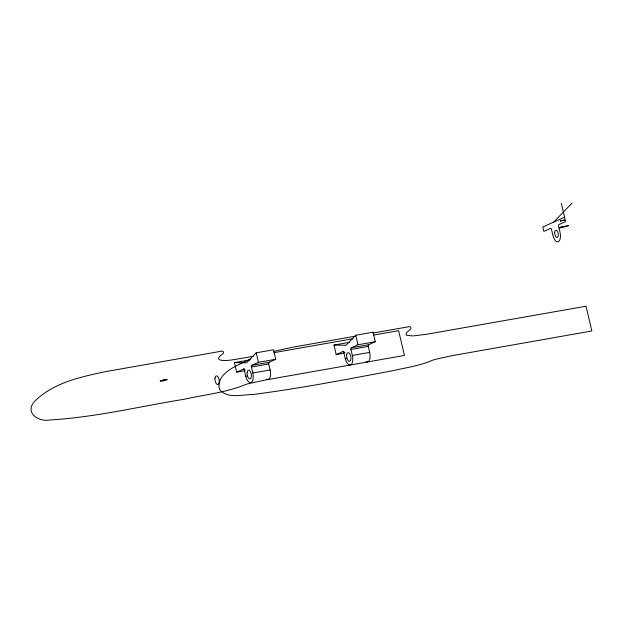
<?xml version="1.0" encoding="UTF-8"?>
<svg xmlns="http://www.w3.org/2000/svg" width="623" height="623" viewBox="0 0 623 623"><rect width="100%" height="100%" fill="white"/><g stroke="black" fill="none" stroke-linecap="round" stroke-linejoin="round"><path stroke-width="0.93" d="M236.67 372.149L243.383 369.127A1.417 0.662 80 0 1 244.333 370.218L245.735 376.214A8.099 3.793 80 0 0 251.116 382.452A8.099 3.793 80 0 0 252.821 373.013L251.419 367.025A1.417 0.662 80 0 1 251.715 365.366L269.027 362.313L275.74 359.284L273.513 349.76L256.201 352.82L246.521 362.843L234.435 362.633L236.67 372.149L244.247 370.817M336.202 354.596L342.923 351.567A1.417 0.662 80 0 1 343.865 352.657L345.267 358.653A8.099 3.793 80 0 0 350.656 364.899A8.099 3.793 80 0 0 352.353 355.453L350.951 349.464A1.417 0.662 80 0 1 351.247 347.805L368.559 344.753L375.28 341.723L373.045 332.199L355.733 335.26L346.053 345.282L333.975 345.072L336.202 354.596L343.779 353.257M553.707 222.084L572.101 203.036M564.586 217.178L542.828 226.99L543.863 231.398L550.576 228.368A1.417 0.662 80 0 1 551.519 229.466L552.928 235.455A8.099 3.793 80 0 0 558.309 241.701A8.099 3.793 80 0 0 560.015 232.254L558.605 226.266A1.417 0.662 80 0 1 558.909 224.607L565.622 221.586L561.362 203.417M251.715 365.366L258.428 362.337L275.74 359.284M351.247 347.805L357.968 344.776L375.28 341.723M250.072 359.144C238.858 365.023 214.912 372.858 219.623 389.577C227.551 399.125 242.316 394.53 253.031 394.499C300.107 388.433 346.754 379.376 393.386 370.568C406.118 367.64 419.326 365.841 431.435 360.709A52.55 46.102 65.7 0 1 434.885 359.44L452.851 355.523L591.85 330.977L586.041 306.212L426.366 334.317L412.831 335.953L406.328 335.244L406.009 334.208L406.733 332.557L410.393 329.224A1.417 1.246 65.7 0 0 409.334 326.639L373.115 333.025M273.933 351.349L293.059 347.151L355.009 336.225M253.172 356.34L239.24 358.731M273.886 352.68L352.852 338.756M373.605 335.088L398.634 330.673L404.444 355.445L265.445 379.991L247.479 383.9A52.55 46.102 65.7 0 0 244.029 385.178C224.825 392.7 203.994 394.857 183.972 399.296C139.42 406.515 95.179 417.301 50.035 419.964C38.657 422.23 24.063 412.839 34.771 401.204C53.446 382.678 80.772 376.899 105.653 371.62L221.928 351.107A1.417 1.246 65.7 0 1 222.987 353.693C210.006 362.726 229.482 360.6 235.144 359.37M234.435 362.633L249.924 359.899M333.975 345.072L349.456 342.339M251.419 367.025L268.731 363.972A1.417 0.662 80 0 1 269.027 362.313M350.951 349.464L368.263 346.411A1.417 0.662 80 0 1 368.559 344.753M243.383 369.127L244.465 368.933M342.923 351.567L344.005 351.372M244.333 370.218L245.415 370.031M343.865 352.657L344.947 352.47M252.821 373.013L270.133 369.961L268.731 363.972M352.353 355.453L369.665 352.4L368.263 346.411M245.735 376.214L246.817 376.019M345.267 358.653L346.349 358.459M238.687 358.825L238.142 358.91M237.597 358.996L235.689 359.292M355.733 335.26L357.968 344.776M256.201 352.82L258.428 362.337M369.665 352.4A8.099 3.793 80 0 1 366.067 361.667M270.133 369.961A8.099 3.793 80 0 1 269.938 377.6A8.099 3.793 80 0 1 266.34 379.103M560.287 221.033L564.438 220.067L560.287 221.033M161.988 380.7L165.43 379.929L162.003 380.676M561.183 226.92L559.026 227.893L561.658 227.722L568.604 225.612L561.183 226.92M163.475 379.929L160.134 380.949L160.368 381.338L163.935 380.708L167.276 379.687L167.042 379.306L163.475 379.929M214.982 378.254A4.408 2.064 80 0 0 217.832 384.555A4.408 2.064 80 0 0 218.533 377.818A4.408 2.064 80 0 0 214.982 378.254M346.684 354.869A4.408 2.064 80 0 0 349.425 361.332A4.408 2.064 80 0 0 350.282 354.736A4.408 2.064 80 0 0 346.684 354.869M554.68 232.215A3.691 1.729 80 0 0 557.071 237.503A3.691 1.729 80 0 0 557.655 231.849A3.691 1.729 80 0 0 554.68 232.215M247.144 372.429A4.408 2.064 80 0 0 249.893 378.893A4.408 2.064 80 0 0 250.742 372.297A4.408 2.064 80 0 0 247.144 372.429"/></g></svg>
